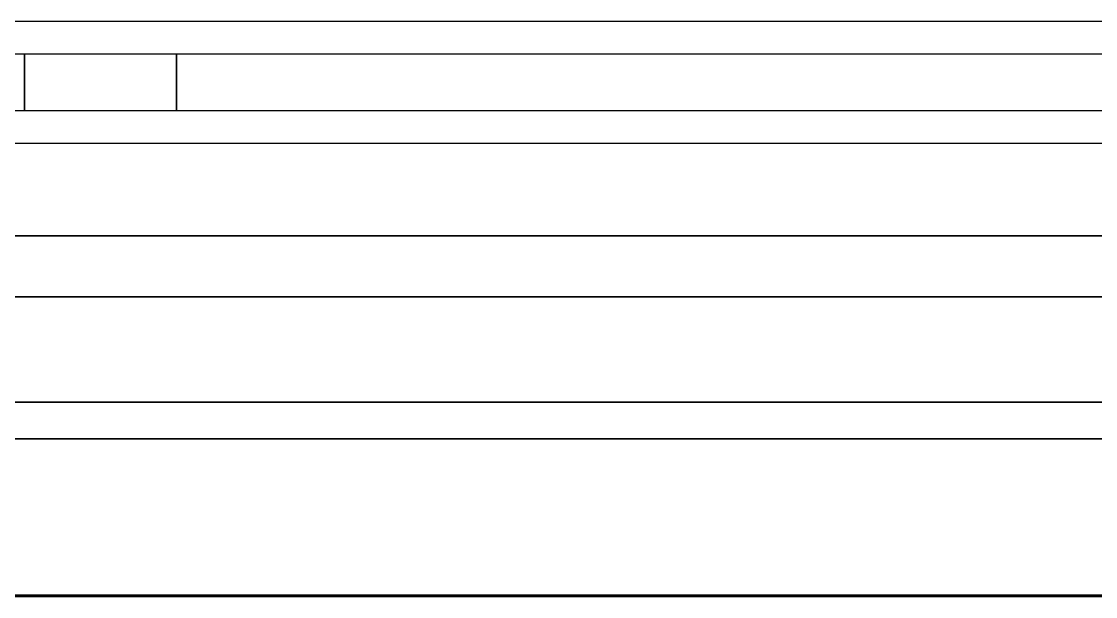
# Model space of a CAD drawing. Extents: x -3500 to 3500, y -3500 to 3500.
# Drawn here: x -1515.2 to -1048.2, y -306 to -56.1 of the extents above; entities that cross this region are included whole.
import ezdxf

# ---------------------------------------------------------------- set-up
doc = ezdxf.new("R2010")
doc.units = 0
for name, color, linetype in [('L5D0', 3, 'CONTINUOUS'), ('L5D100', 7, 'CONTINUOUS'), ('L5D11', 2, 'CONTINUOUS')]:
    doc.layers.add(name, color=color, linetype=linetype)

# ---------------------------------------------------------------- blocks, each defined once
blk = doc.blocks.new('ground_main_5')
at = {"layer": 'L5D0'}
for points in [[(-433.1625, -56.09), (-2324.91, -56.09)], [(-2324.91, -108.91), (-433.1625, -108.91)], [(-349.5085, -149.2405), (-2334.91, -149.2405)], [(-2334.91, -149.2405), (-349.5085, -149.2405)], [(-326.2395, -221.622), (-2334.91, -221.622)], [(-2334.91, -221.622), (-326.2395, -221.622)], [(-358.253, -305.463), (-2334.91, -305.463)], [(-2334.91, -305.463), (-358.253, -305.463)]]:
    blk.add_lwpolyline(points, dxfattribs=at)
blk = doc.blocks.new('TOP_main_5_Cheese_100')
at = {"layer": 'L5D100'}
for points in [[(-433.1625, -56.09), (-2324.91, -56.09)], [(-2324.91, -108.91), (-433.1625, -108.91)], [(-334.0035, -175.8345), (-2334.91, -175.8345)], [(-2334.91, -175.8345), (-334.0035, -175.8345)], [(-326.565, -237.5), (-2334.91, -237.5)], [(-2334.91, -237.5), (-326.565, -237.5)], [(-358.839, -306.0335), (-2334.91, -306.0335)], [(-2334.91, -306.0335), (-358.839, -306.0335)]]:
    blk.add_lwpolyline(points, dxfattribs=at)
blk = doc.blocks.new('TOP_main_5')
at = {"layer": 'L5D11'}
for points in [[(-1520.177, -94.91), (-1520.177, -70.09), (-1513.9385, -70.09), (-1513.9385, -94.91)], [(-1513.9385, -94.91), (-1513.9385, -70.09), (-1447.8525, -70.09), (-1447.8525, -94.91)]]:
    blk.add_lwpolyline(points, close=True, dxfattribs=at)
blk.add_lwpolyline([(-433.1625, -94.91), (-1447.8525, -94.91), (-1447.8525, -70.09), (-433.1625, -70.09)], dxfattribs=at)
for name in ['ground_main_5', 'TOP_main_5_Cheese_100']:
    blk.add_blockref(name, (0, 0))
blk = doc.blocks.new('TOP_main')
blk.add_blockref('TOP_main_5', (0, 0))

msp = doc.modelspace()

# ---------------------------------------------------------------- block references
msp.add_blockref('TOP_main', (0, 0))

doc.saveas('drawing.dxf')
